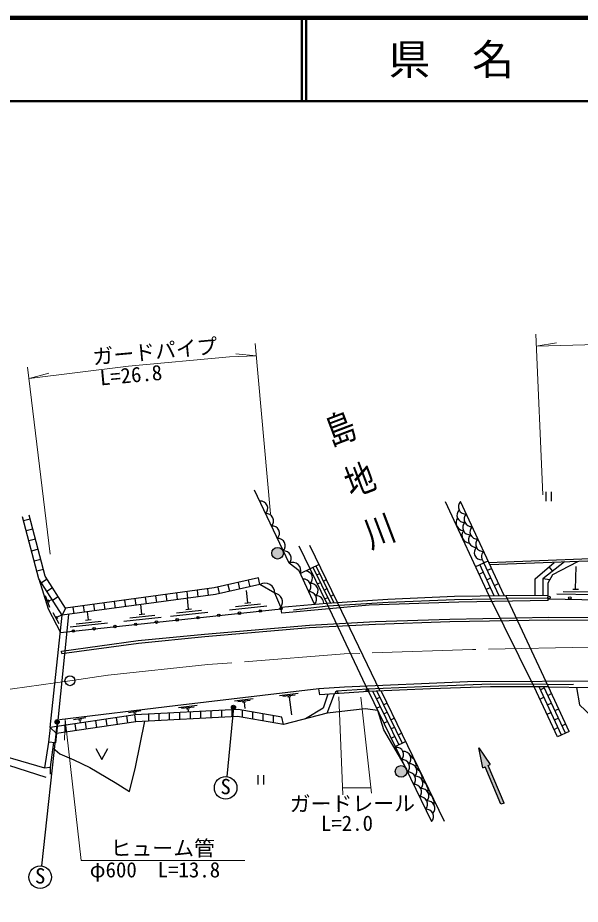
# Model space of a CAD drawing. Units: millimetres at full size, sheet at 1:1000; details may follow other scales. Extents: x 40000 to 680000, y 20000 to 380000.
# Drawn here: x 263740 to 331071, y 273836 to 380000 of the extents above; entities that cross this region are included whole.
import ezdxf
from ezdxf.enums import TextEntityAlignment as Align

# ---------------------------------------------------------------- set-up
doc = ezdxf.new("R2010")
doc.units = ezdxf.units.MM
doc.header["$LTSCALE"] = 1000
doc.linetypes.add('CHAIN', pattern=[18.5, 12, -1.5, 3.5, -1.5])
for name, color, linetype, lineweight in [('M-BGD', 7, 'Continuous', 25), ('M-BGD-EXST', 7, 'Continuous', 25), ('M-BMK', 2, 'CHAIN', 13), ('M-BMK-SRVR', 3, 'Continuous', 25), ('M-STR-HTXT', 7, 'Continuous', 13), ('M-STR-STR1', 1, 'Continuous', 25), ('M-TTL', 2, 'Continuous', 140), ('M-TTL-LINE', 7, 'Continuous', 50)]:
    doc.layers.add(name, color=color, linetype=linetype, lineweight=lineweight)
doc.layers.add('M-BGD-HTXT', color=7, linetype='Continuous')
doc.layers.add('M-TTL-TXT', color=7, linetype='Continuous')
doc.styles.add('@ＭＳ ゴシック', font='')
doc.styles.add('ＭＳ ゴシック', font='')
doc.styles.get('@ＭＳ ゴシック').set_extended_font_data('@MS Gothic')
doc.styles.get('ＭＳ ゴシック').set_extended_font_data('MS Gothic')

msp = doc.modelspace()

# ---------------------------------------------------------------- hatches: boundary and pattern name
at = {"layer": 'M-BGD'}
for points in [[(294139, 315877, -1), (295539, 315877, -0.41421), (294839, 315177, -0.41421)], [(319675, 290295), (321579, 285807), (321945, 285963), (320041, 290450), (320294, 290557), (318921, 292579), (319422, 290187)], [(308925, 289745, -1), (310325, 289745, -0.41421), (309625, 289045, -0.41421)]]:
    msp.add_hatch(color=256, dxfattribs=at).paths.add_polyline_path(points)
at = {"layer": 'M-BGD-EXST'}
for points in [[(289780, 297531, -0.41421), (289680, 297192, -0.41421), (289341, 297292, -1)], [(268675, 295797, -0.41421), (268575, 295458, -0.41421), (268236, 295558, -1)]]:
    msp.add_hatch(color=256, dxfattribs=at).paths.add_polyline_path(points)

# ---------------------------------------------------------------- linework, layer by layer
at = {"layer": 'M-BGD'}
for p, q in [((326940, 323208), (326940, 322091)), ((327607, 323208), (327607, 322091)), ((320185, 310769), (314960, 322031)), ((321963, 310793), (316738, 322055)), ((265224, 319969), (264448, 319765)), ((265541, 318760), (264765, 318556)), ((265858, 317551), (265082, 317347)), ((300734, 309907), (297433, 316708)), ((302022, 309989), (298721, 316790)), ((266176, 316342), (265399, 316138)), ((266493, 315133), (265717, 314929)), ((299825, 314516), (298750, 313994)), ((301593, 309962), (299467, 314342)), ((318557, 314278), (320029, 314961)), ((320777, 310777), (319048, 314505)), ((321370, 310785), (319538, 314733)), ((327781, 313743), (327343, 314248)), ((330519, 311576), (330575, 314279)), ((266810, 313924), (266034, 313720)), ((298750, 313996), (297572, 313463)), ((301164, 309934), (299109, 314168)), ((299545, 313269), (299903, 313442)), ((318978, 313370), (319468, 313598)), ((319959, 313826), (320450, 314053)), ((267249, 312768), (266572, 312337)), ((290111, 312368), (290287, 311585)), ((291331, 312641), (291507, 311858)), ((292726, 312131), (292551, 312915)), ((299624, 312195), (299982, 312369)), ((300340, 312543), (300698, 312717)), ((319889, 312691), (320380, 312919)), ((320801, 312011), (321292, 312239)), ((327445, 312706), (326576, 312806)), ((267919, 311712), (267242, 311282)), ((282724, 311112), (282832, 310316)), ((283963, 311280), (284071, 310485)), ((285201, 311449), (285309, 310653)), ((286440, 311617), (286548, 310822)), ((287672, 311821), (287847, 311038)), ((288892, 312095), (289067, 311311)), ((291273, 309939), (291113, 311430)), ((300419, 311469), (300777, 311643)), ((319819, 311556), (320310, 311784)), ((329013, 311307), (332012, 311245)), ((330169, 311583), (330868, 311568)), ((267025, 310831), (267542, 309424)), ((267364, 310344), (267485, 310015)), ((267424, 310179), (267844, 310333)), ((268589, 310657), (267911, 310227)), ((275292, 310101), (275401, 309305)), ((276531, 310269), (276639, 309474)), ((277775, 310438), (277883, 309643)), ((279008, 310606), (279116, 309811)), ((280247, 310775), (280355, 309979)), ((281485, 310943), (281594, 310148)), ((284194, 309179), (284054, 310483)), ((300497, 310396), (300855, 310570)), ((301213, 310744), (301572, 310917)), ((322177, 310796), (327224, 310868)), ((327235, 310479), (322344, 310438)), ((327243, 310228), (327224, 310868)), ((328257, 311023), (332756, 310929)), ((269447, 309306), (269045, 308441)), ((270338, 309427), (270446, 308631)), ((271577, 309595), (271685, 308800)), ((272815, 309764), (272923, 308968)), ((274054, 309932), (274162, 309137)), ((278609, 308580), (278486, 309725)), ((282735, 308721), (285718, 309041)), ((283846, 309142), (284542, 309216)), ((289100, 309102), (293575, 309582)), ((289814, 309480), (292797, 309800)), ((290925, 309901), (291621, 309976)), ((296765, 309086), (300900, 309557)), ((267639, 295008), (269045, 308441)), ((267939, 308793), (268645, 307469)), ((268342, 308356), (268507, 308047)), ((269832, 308548), (268399, 294271)), ((268424, 308202), (269001, 308510)), ((271845, 307854), (272541, 307928)), ((272193, 307891), (272089, 308855)), ((276436, 307743), (280911, 308223)), ((277150, 308121), (280133, 308441)), ((278261, 308542), (278957, 308617)), ((282021, 308342), (286495, 308822)), ((270019, 307054), (274494, 307534)), ((270733, 307432), (273716, 307753)), ((269009, 303849), (268968, 304146)), ((305597, 299606), (301902, 299372)), ((328359, 293874), (325566, 299861)), ((328825, 294091), (326134, 299859)), ((326288, 299528), (326754, 299746)), ((329291, 294309), (326702, 299858)), ((327131, 300156), (330253, 300174)), ((329757, 294526), (327271, 299856)), ((291913, 298438), (289679, 298172)), ((297320, 299080), (295085, 298815)), ((296965, 298887), (295475, 298710)), ((296412, 298670), (296064, 298629)), ((296238, 298650), (296489, 296535)), ((300763, 296707), (301646, 299038)), ((305737, 299312), (313274, 283738)), ((306233, 299333), (309337, 292920)), ((306669, 298433), (307079, 298631)), ((306729, 299354), (309747, 293118)), ((307225, 299375), (314762, 283800)), ((326245, 298405), (326711, 298622)), ((327177, 298840), (327643, 299057)), ((285200, 297640), (282966, 297375)), ((284845, 297447), (283356, 297270)), ((291558, 298245), (290069, 298068)), ((291005, 298028), (290658, 297987)), ((290831, 298007), (290920, 297262)), ((306694, 297334), (307104, 297533)), ((307514, 297731), (307924, 297930)), ((327134, 297716), (327600, 297933)), ((275690, 295371), (275564, 296204)), ((276926, 295557), (276800, 296390)), ((278470, 296999), (276988, 296768)), ((277925, 296762), (277579, 296708)), ((277752, 296735), (277783, 296539)), ((277884, 295702), (277759, 296535)), ((279413, 295778), (279413, 296622)), ((280662, 295840), (280662, 296684)), ((281910, 295902), (281910, 296746)), ((283159, 295965), (283159, 296808)), ((284292, 297230), (283944, 297189)), ((284118, 297209), (284160, 296858)), ((284407, 296027), (284407, 296871)), ((285655, 296089), (285655, 296933)), ((286904, 296151), (286904, 296995)), ((288152, 296214), (288152, 297057)), ((289401, 296276), (289401, 297119)), ((290641, 296209), (290641, 297064)), ((291873, 295997), (291873, 296852)), ((293105, 295784), (293105, 296639)), ((294337, 295571), (294337, 296426)), ((295569, 295359), (295367, 296249)), ((307540, 296633), (307950, 296831)), ((327091, 296592), (327557, 296810)), ((328023, 297027), (328489, 297245)), ((269510, 294438), (269384, 295271)), ((271902, 296147), (270416, 295942)), ((270746, 294625), (270620, 295458)), ((271353, 295920), (271007, 295872)), ((271180, 295896), (271228, 295549)), ((271982, 294811), (271856, 295644)), ((273218, 294998), (273092, 295831)), ((274454, 295184), (274328, 296017)), ((307565, 295534), (307976, 295732)), ((308386, 295931), (308796, 296129)), ((327980, 295904), (328446, 296121)), ((328869, 295215), (329335, 295432)), ((268399, 294271), (267639, 295008)), ((308411, 294832), (308821, 295031)), ((309257, 294131), (309667, 294329)), ((327936, 294780), (328402, 294997)), ((329757, 294526), (328359, 293874)), ((267430, 293267), (266935, 290165)), ((268267, 293167), (267430, 293267)), ((268017, 293197), (267618, 290260)), ((308437, 293734), (308847, 293932)), ((308927, 292722), (310157, 293317)), ((319422, 290187), (318921, 292579)), ((318921, 292579), (320294, 290557)), ((319422, 290187), (319675, 290295)), ((321579, 285807), (319675, 290295)), ((320041, 290450), (320294, 290557)), ((321945, 285963), (320041, 290450)), ((292488, 289294), (292488, 288177)), ((293155, 289294), (293155, 288177)), ((321945, 285963), (321579, 285807))]:
    msp.add_line(p, q, dxfattribs=at)
for points in [[(299242, 309773), (297437, 313761), (296213, 314669), (292087, 323428)], [(292726, 312131), (287399, 310938), (269045, 308441), (266273, 312808), (264327, 320226)], [(292551, 312915), (287257, 311729), (269447, 309306), (267018, 313132), (265103, 320429)], [(402826, 305639), (395172, 307848), (388639, 309431), (382938, 310484), (375891, 311555), (362603, 313400), (349246, 314276), (338361, 315428), (320138, 314725)], [(402890, 305360), (395108, 307607), (388587, 309187), (382896, 310238), (375855, 311308), (362578, 313151), (349224, 314027), (338352, 315178), (320252, 314480)], [(325686, 310846), (325674, 312801), (327953, 314777)], [(329169, 314824), (326576, 312806), (326604, 310859)], [(327224, 310868), (327226, 312325), (327794, 313315), (330775, 314885)], [(266273, 312808), (267386, 309224), (268867, 306396), (295260, 309229)], [(295222, 309410), (294500, 311083), (292726, 312131)], [(327243, 310228), (316536, 310007), (305798, 309644), (295366, 308712), (295222, 309410), (300734, 309907)], [(327319, 310417), (354866, 309843), (361777, 309415), (375199, 308405), (392717, 306753), (402993, 304913), (402826, 305639)], [(268968, 304146), (278145, 305411), (286094, 306189), (298655, 307269), (306552, 307682), (315454, 307994), (327322, 308216), (341722, 308102), (353512, 307796), (366909, 306930), (379903, 305741), (390096, 304548), (401608, 302929), (407414, 301918)], [(269009, 303849), (278180, 305113), (286122, 305890), (298676, 306969), (306565, 307382), (315462, 307694), (327324, 307916), (341717, 307802), (353499, 307496), (366886, 306630), (379871, 305442), (390058, 304250), (401562, 302632), (407363, 301622)], [(335624, 294751), (335810, 300229), (335507, 300540), (317570, 300457), (302833, 299846), (299787, 299639), (282589, 297595), (268722, 295914)], [(327271, 299856), (332177, 299794), (332174, 300524)], [(305737, 299312), (299896, 298921), (299787, 299639)], [(330604, 299814), (330974, 297725), (332431, 296342), (333650, 295101)], [(300856, 298985), (300300, 297325), (298166, 296033)], [(295367, 296249), (290115, 297155), (277800, 296541), (267639, 295008), (267430, 293267)], [(295569, 295359), (290063, 296309), (277884, 295702), (268399, 294271), (268267, 293167)], [(309974, 290556), (307572, 294715), (306844, 297026), (305323, 297228), (300763, 296707), (295569, 295359)], [(267931, 292565), (268789, 291869), (270449, 291135), (272371, 290220), (275421, 288412), (277104, 287341), (277817, 290244), (278961, 295756)], [(267148, 289007), (262662, 290455), (258817, 291542), (255991, 291612), (242425, 290169), (239002, 289534), (233036, 287977), (222201, 286063), (222152, 285844), (220003, 285063), (219693, 286036), (220937, 287158), (221419, 287118), (221992, 286749), (232390, 288639), (234141, 289142), (239490, 290491), (244476, 291366), (251610, 292108), (256846, 292495), (258954, 292495), (258817, 291542)], [(258954, 292495), (266935, 290165), (267618, 290260), (267618, 289412)], [(273094, 292484), (273810, 291189), (274526, 292484)]]:
    msp.add_lwpolyline(points, dxfattribs=at)
for centre, radius in [((294839, 315877), 700), ((327322, 310567), 150), ((329821, 310515), 150), ((292774, 308962), 150), ((295260, 309229), 150), ((282831, 307895), 150), ((285317, 308162), 150), ((287802, 308429), 150), ((290288, 308695), 150), ((272888, 306828), 150), ((275374, 307095), 150), ((277860, 307361), 150), ((280345, 307628), 150), ((270402, 306561), 150), ((305598, 299457), 150), ((301913, 299220), 150), ((309625, 289745), 700)]:
    msp.add_circle(centre, radius, dxfattribs=at)
for centre, radius, start, end in [((292789, 321236), 875, 315.221, 95.221), ((317356, 321435), 875, 134.88656, 274.88656), ((293490, 319748), 875, 315.221, 95.221), ((317179, 320447), 875, 134.88656, 274.88656), ((317168, 319535), 953, 145.21712, 264.556), ((317871, 318955), 875, 134.88656, 274.88656), ((318048, 319943), 875, 134.88656, 274.88656), ((294191, 318261), 875, 315.221, 95.221), ((317860, 318043), 953, 145.21712, 264.556), ((318740, 318451), 875, 134.88656, 274.88656), ((294891, 316773), 875, 315.221, 95.221), ((318563, 317463), 875, 134.88656, 274.88656), ((319432, 316960), 875, 134.88656, 274.88656), ((319255, 315971), 875, 134.88656, 274.88656), ((295592, 315285), 875, 315.221, 95.221), ((320124, 315468), 875, 134.88656, 233.59633), ((296658, 313801), 975, 339.69263, 117.11371), ((298138, 312883), 875, 314.34796, 84.80265), ((293331, 311130), 1170, 357.72405, 121.0914), ((297952, 311897), 875, 314.34796, 94.34796), ((298816, 311385), 875, 314.34796, 94.34796), ((294365, 310032), 1060, 324.04606, 82.68194), ((298630, 310398), 875, 314.34796, 94.34796), ((299494, 309887), 875, 359.19148, 94.34796), ((309065, 291749), 875, 315.82495, 95.82495), ((309941, 291260), 875, 315.82495, 95.82495), ((309781, 290269), 875, 315.82495, 95.82495), ((309770, 290263), 1678, 356.48598, 55.16392), ((310658, 289779), 875, 315.82495, 95.82495), ((310487, 288783), 1678, 356.48597, 55.16392), ((310498, 288788), 875, 315.82495, 95.82495), ((311374, 288299), 875, 315.82495, 95.82495), ((311214, 287308), 875, 315.82495, 95.82495), ((311203, 287303), 1678, 356.48597, 55.16392), ((311930, 285828), 875, 315.82495, 95.82495), ((312090, 286819), 875, 315.82495, 95.82495), ((311919, 285823), 1678, 356.48597, 55.16392), ((312807, 285339), 875, 315.82495, 95.82495), ((312647, 284348), 875, 315.82495, 95.82495)]:
    msp.add_arc(centre, radius, start, end, dxfattribs=at)
at = {"layer": 'M-BGD-EXST'}
for p, q in [((289561, 297411), (288754, 289117)), ((268455, 295678), (266572, 278423))]:
    msp.add_line(p, q, dxfattribs=at)
for centre, radius in [((289561, 297411), 250), ((268455, 295678), 250), ((288624, 287773), 1350), ((266426, 277081), 1350)]:
    msp.add_circle(centre, radius, dxfattribs=at)
at = {"layer": 'M-BMK'}
msp.add_lwpolyline([(564451, 259336), (551984, 261829), (493041, 277212), (475305, 282185), (467810, 284108), (448549, 289431), (442080, 291123), (430128, 294021), (417899, 296497), (405844, 298578), (395991, 300095), (386287, 301311), (355802, 304040), (344473, 304370), (332085, 304628), (318175, 304349), (302828, 303813), (286498, 302534), (274521, 301263), (269990, 300607), (254462, 298415)], dxfattribs=at)
at = {"layer": 'M-BMK-SRVR'}
msp.add_circle((269990, 300607), 600, dxfattribs=at)
at = {"layer": 'M-STR-HTXT'}
for p, q in [((326605, 322860), (325746, 342117)), ((293989, 320589), (292140, 340970)), ((325811, 340661), (328231, 341069)), ((292271, 339526), (289827, 339765)), ((267616, 315745), (264928, 338168)), ((265091, 336811), (267461, 337449)), ((302164, 298694), (302633, 286928)), ((304806, 298631), (306096, 287127)), ((269419, 295948), (269353, 293494)), ((302600, 287761), (306024, 287775))]:
    msp.add_line(p, q, dxfattribs=at)
for points in [[(325811, 340661), (344727, 341178), (354370, 341163), (368388, 340721), (381823, 340022), (394110, 339046), (402041, 338265), (407403, 337618)], [(265091, 336811), (276987, 338285), (289080, 339392), (292271, 339526)], [(269419, 295948), (271328, 279089), (290922, 279089)]]:
    msp.add_lwpolyline(points, dxfattribs=at)
at = {"layer": 'M-STR-STR1'}
for p, q in [((325566, 299861), (320185, 310769)), ((325566, 299861), (320185, 310769)), ((327271, 299856), (322177, 310796)), ((327271, 299856), (322177, 310796)), ((305737, 299312), (300734, 309907)), ((305737, 299312), (300734, 309907)), ((307122, 299370), (302022, 309989)), ((307122, 299370), (302022, 309989))]:
    msp.add_line(p, q, dxfattribs=at)
for points in [[(300734, 309907), (308050, 310371), (316006, 310712), (322177, 310796)], [(300734, 309907), (308050, 310371), (316006, 310712), (322177, 310796)], [(300900, 309557), (308069, 310012), (316016, 310352), (322344, 310438)], [(300900, 309557), (308069, 310012), (316016, 310352), (322344, 310438)], [(327131, 300156), (320328, 300176), (313125, 299923), (305598, 299607)], [(327131, 300156), (320328, 300176), (313125, 299923), (305598, 299607)], [(327271, 299856), (320332, 299876), (313137, 299623), (305737, 299312)], [(327271, 299856), (320332, 299876), (313137, 299623), (305737, 299312)]]:
    msp.add_lwpolyline(points, dxfattribs=at)
at = {"layer": 'M-TTL'}
msp.add_line((680000, 380000), (40000, 380000), dxfattribs=at)
at = {"layer": 'M-TTL-LINE'}
for p, q in [((297750, 380000), (297750, 370000)), ((298250, 380000), (298250, 370000)), ((40000, 370000), (680000, 370000))]:
    msp.add_line(p, q, dxfattribs=at)

# ---------------------------------------------------------------- texts
at = {"layer": 'M-BGD-EXST', "style": 'ＭＳ ゴシック'}
for p in [(287968, 286481), (265771, 275789)]:
    msp.add_text('S', height=1833, rotation=358.508, dxfattribs=at).set_placement(p, align=Align.BOTTOM_LEFT)
at = {"layer": 'M-BGD-HTXT', "style": '@ＭＳ ゴシック', "width": 1.25}
msp.add_text('島 地 川', height=2566, rotation=290.787, dxfattribs=at).set_placement((304622, 324707), align=Align.MIDDLE_CENTER)
at = {"layer": 'M-STR-HTXT', "style": 'ＭＳ ゴシック'}
for s, rotation, p in [('ガードパイプ', 5.228, (272836, 337905)), ('L=26.8', 5.228, (273698, 335414)), ('ガードレール', 0.232, (296294, 284407)), ('L=2.0', 0.232, (300031, 282059))]:
    msp.add_text(s, height=1833, rotation=rotation, dxfattribs=at).set_placement(p, align=Align.BOTTOM_LEFT)
for s, p in [('ヒューム管', (274846, 279089)), ('φ600  L=13.8', (272355, 276502))]:
    msp.add_text(s, height=1833, dxfattribs=at).set_placement(p, align=Align.BOTTOM_LEFT)
at = {"layer": 'M-TTL-TXT', "style": 'ＭＳ ゴシック'}
msp.add_text('県\u3000名', height=3666, dxfattribs=at).set_placement((315625, 375000), align=Align.MIDDLE_CENTER)

doc.saveas('drawing.dxf')
